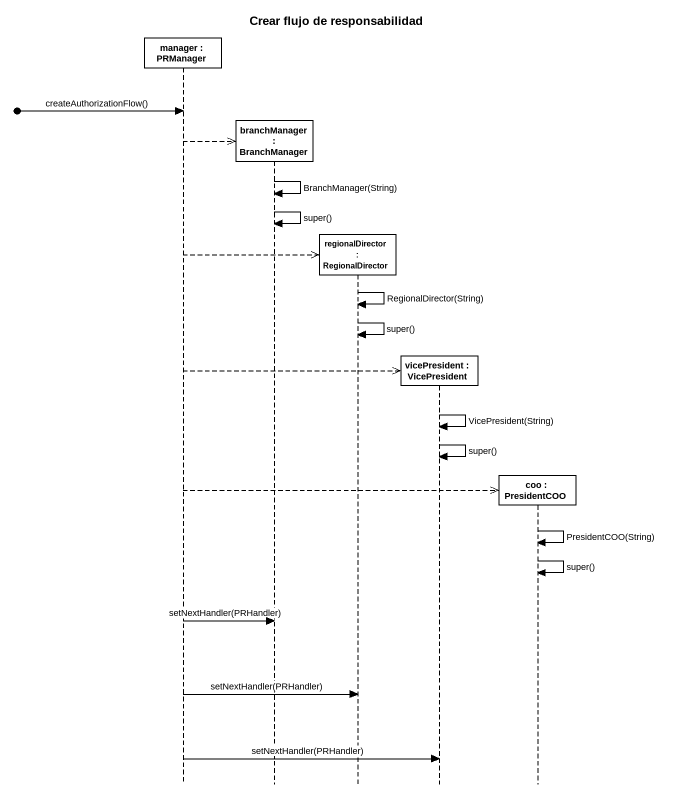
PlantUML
@startuml
title Crear flujo de responsabilidad
hide footbox
participant "manager : PRManager" as manager
participant "branchManager : BranchManager" as branchManager
participant "regionalDirector : RegionalDirector" as regionalDirector
participant "vicePresident : VicePresident" as vicePresident
participant "coo : PresidentCOO" as coo

[o-> manager : createAuthorizationFlow()
manager -->> branchManager **
branchManager -> branchManager : BranchManager(String)
branchManager -> branchManager : super()
manager -->> regionalDirector **
regionalDirector -> regionalDirector : RegionalDirector(String)
regionalDirector -> regionalDirector : super()
manager -->> vicePresident **
vicePresident -> vicePresident : VicePresident(String)
vicePresident -> vicePresident : super()
manager -->> coo **
coo -> coo : PresidentCOO(String)
coo -> coo : super()
manager -> branchManager : setNextHandler(PRHandler)
manager -> regionalDirector : setNextHandler(PRHandler)
manager -> vicePresident : setNextHandler(PRHandler)
@enduml
